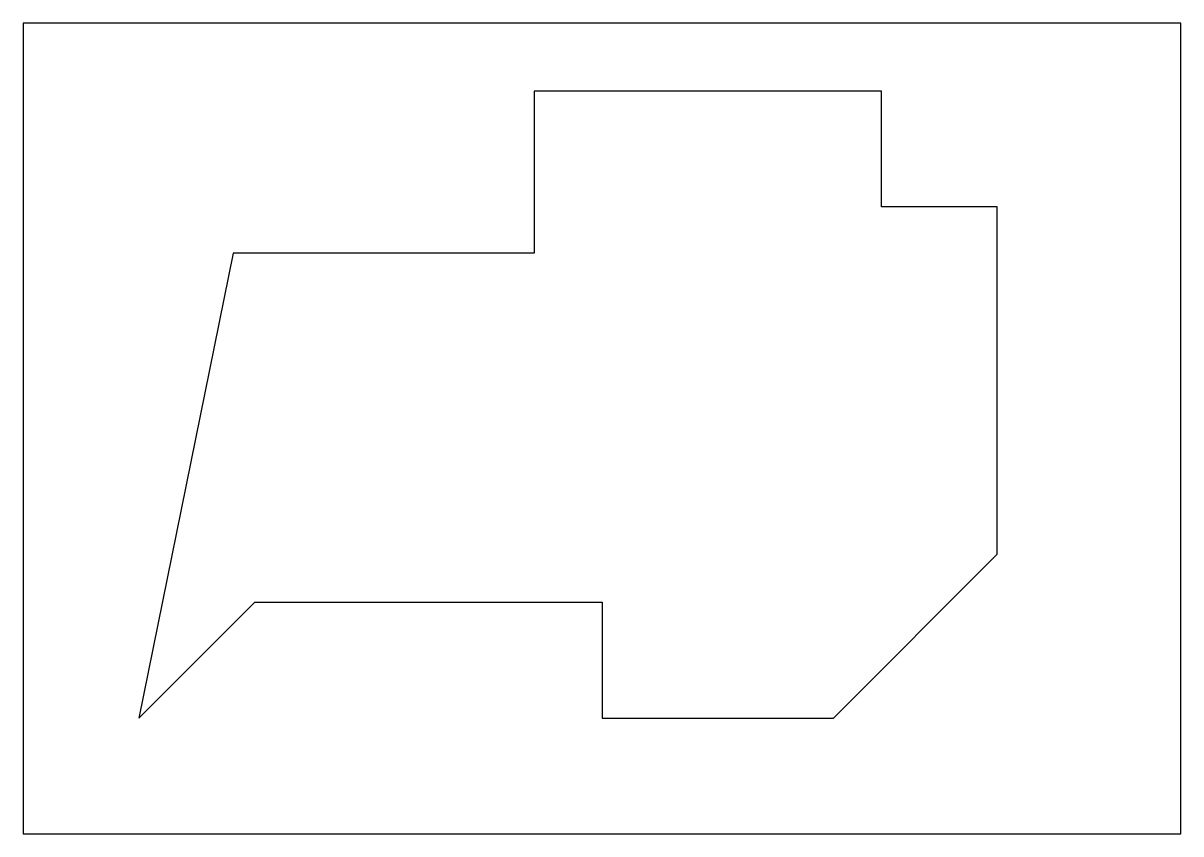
# Model space of a CAD drawing. Header units: millimetres. Extents: x 0 to 100, y 0 to 70.
import ezdxf

# ---------------------------------------------------------------- set-up
doc = ezdxf.new("R2010")
doc.units = ezdxf.units.MM

msp = doc.modelspace()

# ---------------------------------------------------------------- linework, layer by layer
for p, q in [((74.14, 64.14), (44.14, 64.14)), ((44.14, 64.14), (44.14, 50.14)), ((74.14, 54.14), (74.14, 64.14)), ((84.14, 54.14), (74.14, 54.14)), ((84.14, 24.14), (84.14, 54.14)), ((18.14, 50.14), (10, 10)), ((44.14, 50.14), (18.14, 50.14)), ((70, 10), (84.14, 24.14)), ((10, 10), (20, 20)), ((20, 20), (50, 20)), ((50, 20), (50, 10)), ((50, 10), (70, 10))]:
    msp.add_line(p, q)
msp.add_lwpolyline([(0, 0), (100, 0), (100, 70), (0, 70)], close=True)

doc.saveas('drawing.dxf')
